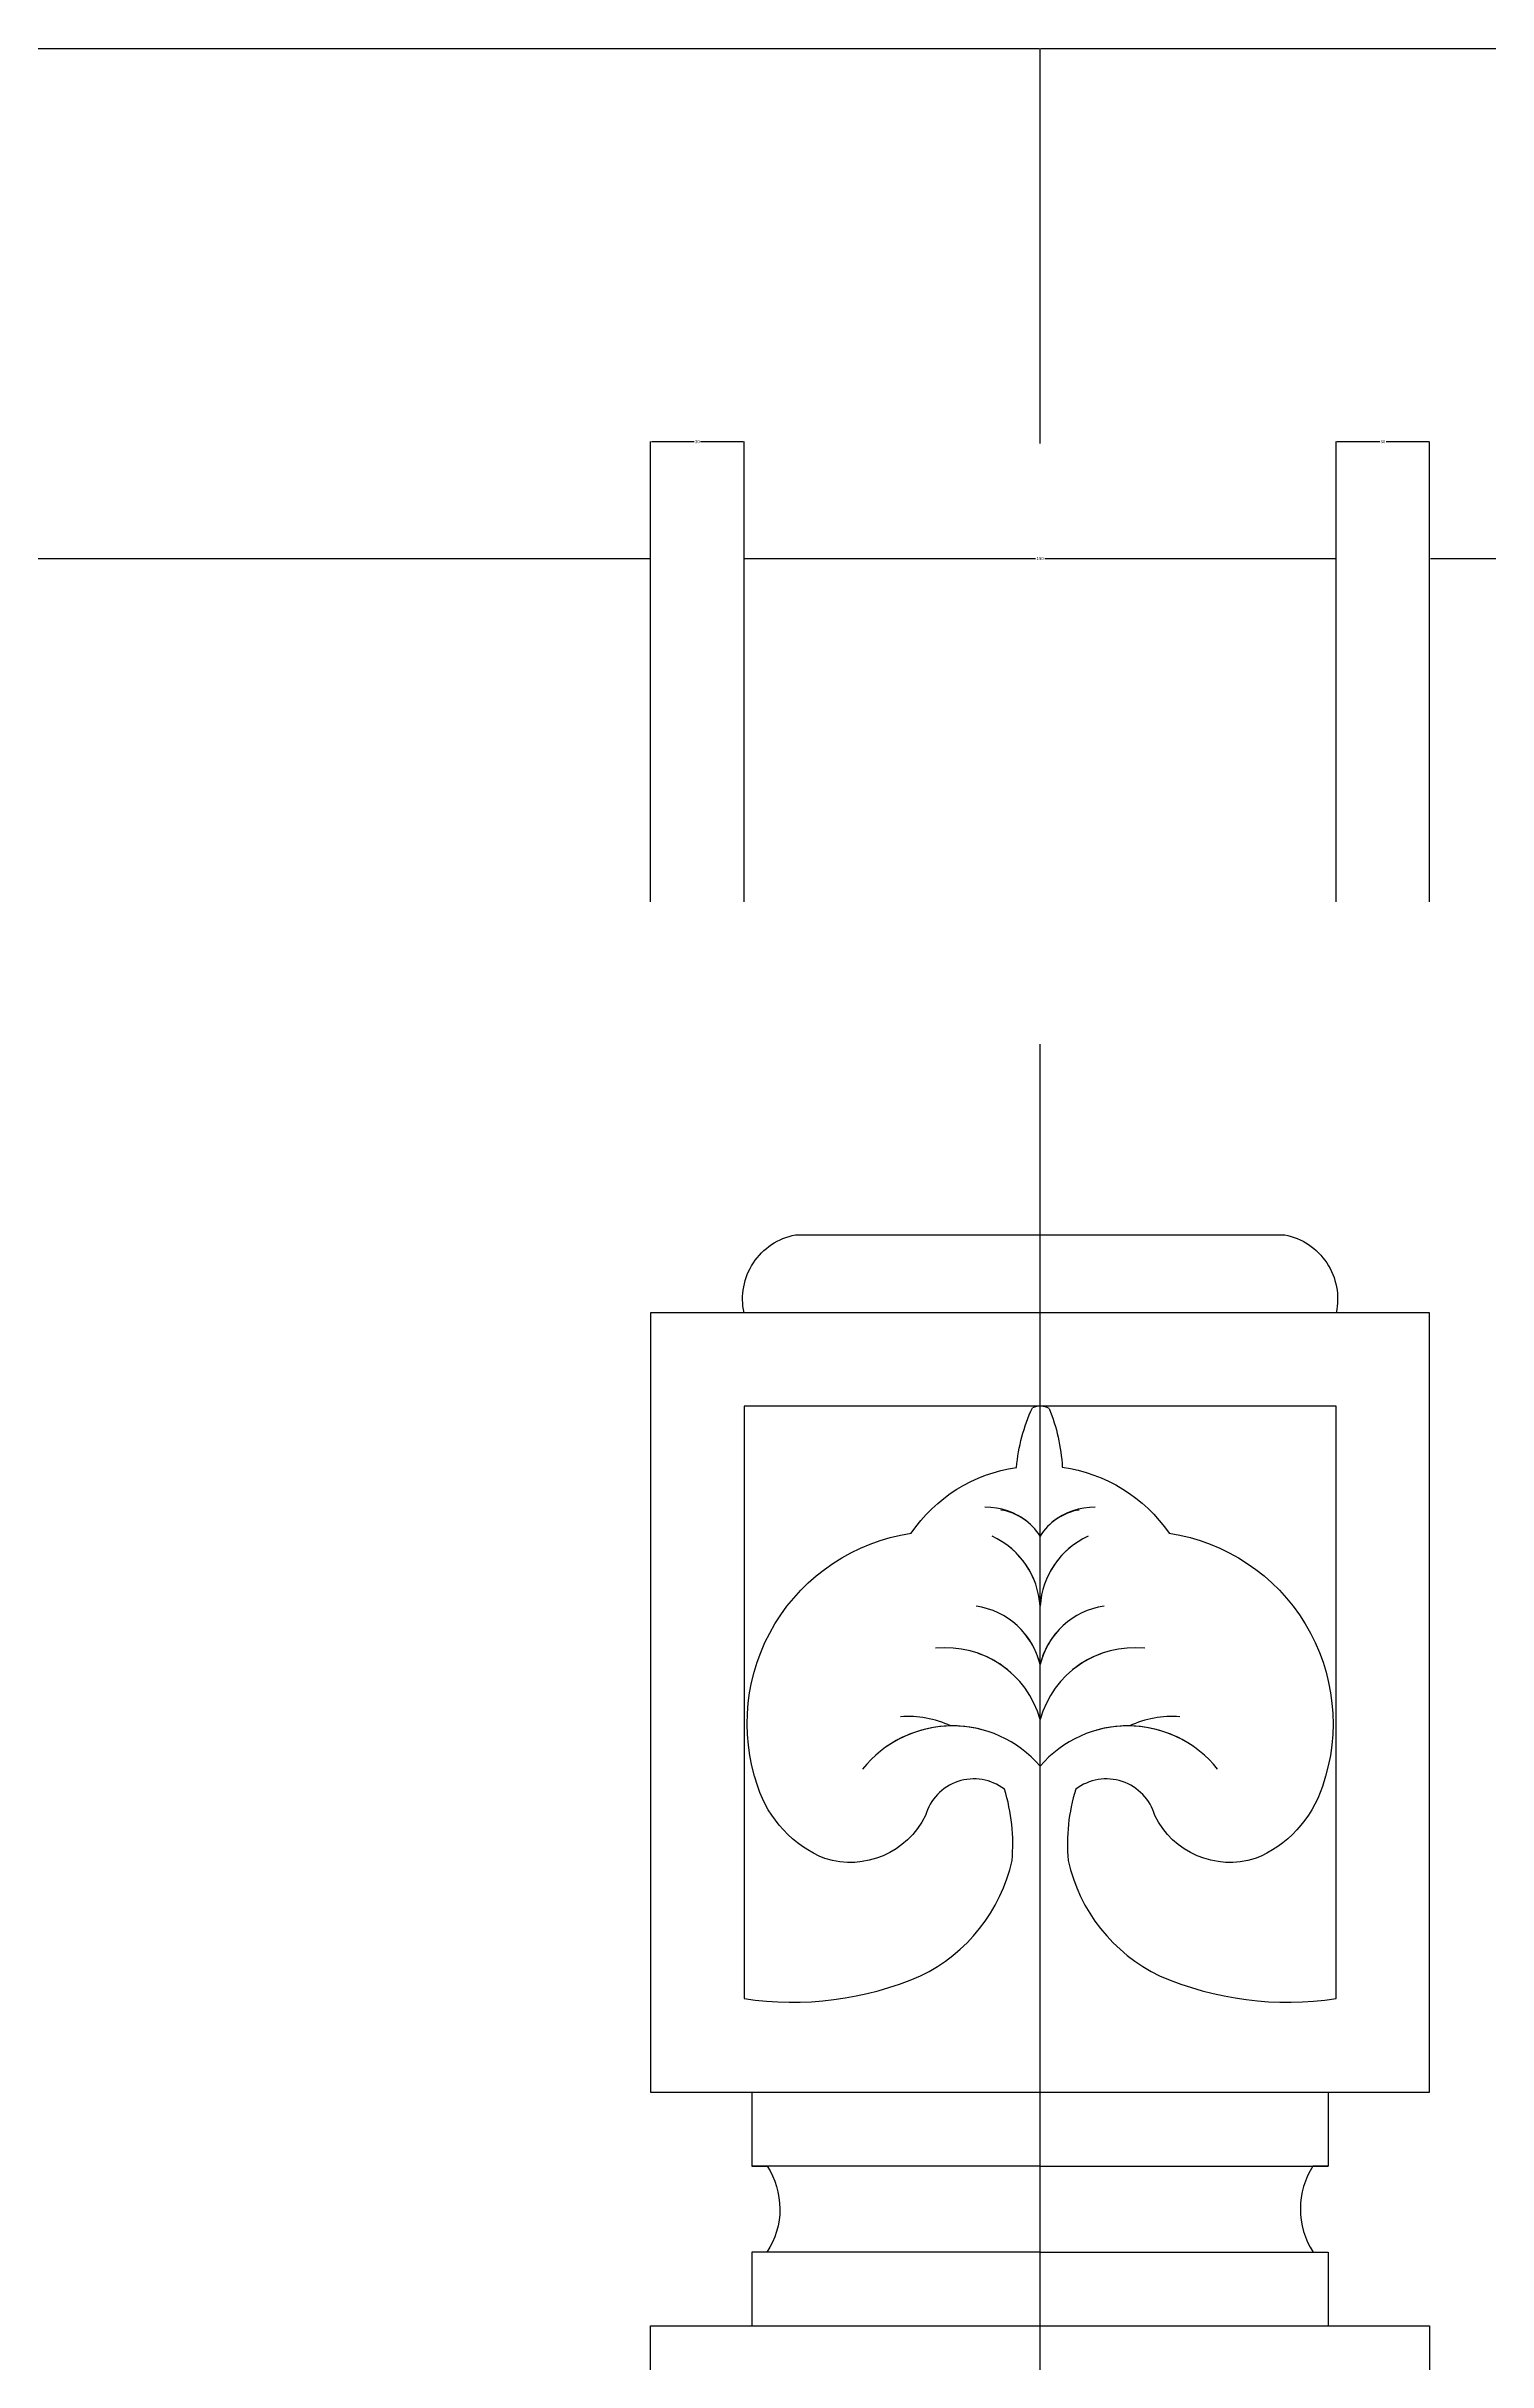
# Model space of a CAD drawing. Header units: metres. Extents: x 130 to 5274, y 4380 to 7132.
# Drawn here: x 2044 to 2507, y 6375 to 7118 of the extents above; entities that cross this region are included whole.
import ezdxf

# ---------------------------------------------------------------- set-up
doc = ezdxf.new("R2010")
doc.units = ezdxf.units.M
for name, color, linetype in [('3', 3, 'Continuous'), ('4', 4, 'Continuous'), ('7', 7, 'Continuous'), ('DIM', 3, 'Continuous')]:
    doc.layers.add(name, color=color, linetype=linetype)
doc.dimstyles.get("Standard").update_dxf_attribs({"dimtxt": 2.5, "dimasz": 2.5, "dimexe": 1.25, "dimexo": 0.625, "dimtad": 1, "dimcen": 2.5, "dimazin": 3, "dimtfac": 1, "dimtmove": 0, "dimatfit": 3})

# ---------------------------------------------------------------- blocks, each defined once
blk = doc.blocks.new('*D19')
for p, q in [((2363.37, 6990.11), (2363.37, 7116.87)), ((2363.62, 7116.87), (3382.28, 7116.87)), ((3389.28, 7116.87), (4407.94, 7116.87)), ((4408.19, 6974.93), (4408.19, 7116.87))]:
    blk.add_line(p, q)
at = {"layer": 'Defpoints'}
for p in [(2363.37, 7116.87), (2363.37, 6990.11), (4408.19, 6974.93)]:
    blk.add_point(p, dxfattribs=at)
at = {"layer": 'DIM', "insert": (3385.78, 7116.87), "char_height": 1, "attachment_point": 5}
blk.add_mtext('2044,82', dxfattribs=at)
blk = doc.blocks.new('*D20')
for p, q in [((2458.37, 6843.1), (2458.37, 6990.72)), ((2458.62, 6990.72), (2472.37, 6990.72)), ((2474.37, 6990.72), (2488.12, 6990.72)), ((2488.37, 6843.1), (2488.37, 6990.72))]:
    blk.add_line(p, q)
at = {"layer": 'Defpoints'}
for p in [(2458.37, 6990.72), (2458.37, 6843.1), (2488.37, 6843.1)]:
    blk.add_point(p, dxfattribs=at)
at = {"layer": 'DIM', "insert": (2473.37, 6990.72), "char_height": 1, "attachment_point": 5}
blk.add_mtext('30', dxfattribs=at)
blk = doc.blocks.new('*D21')
for p, q in [((2268.37, 6843.1), (2268.37, 6953.22)), ((2268.62, 6953.22), (2361.87, 6953.22)), ((2364.87, 6953.22), (2458.12, 6953.22)), ((2458.37, 6843.1), (2458.37, 6953.22))]:
    blk.add_line(p, q)
at = {"layer": 'Defpoints'}
for p in [(2268.37, 6953.22), (2268.37, 6843.1), (2458.37, 6843.1)]:
    blk.add_point(p, dxfattribs=at)
at = {"layer": 'DIM', "insert": (2363.37, 6953.22), "char_height": 1, "attachment_point": 5}
blk.add_mtext('190', dxfattribs=at)
blk = doc.blocks.new('*D22')
for p, q in [((663.37, 6990.11), (663.37, 7116.87)), ((663.62, 7116.87), (1511.37, 7116.87)), ((1515.37, 7116.87), (2363.12, 7116.87)), ((2363.37, 6990.11), (2363.37, 7116.87))]:
    blk.add_line(p, q)
at = {"layer": 'Defpoints'}
for p in [(663.37, 7116.87), (663.37, 6990.11), (2363.37, 6990.11)]:
    blk.add_point(p, dxfattribs=at)
at = {"layer": 'DIM', "insert": (1513.37, 7116.87), "char_height": 1, "attachment_point": 5}
blk.add_mtext('1700', dxfattribs=at)
blk = doc.blocks.new('*D35')
for p, q in [((1513.37, 6843.1), (1513.37, 6953.22)), ((1513.62, 6953.22), (1874.37, 6953.22)), ((1877.37, 6953.22), (2238.12, 6953.22)), ((2238.37, 6843.1), (2238.37, 6953.22))]:
    blk.add_line(p, q)
at = {"layer": 'Defpoints'}
for p in [(1513.37, 6953.22), (1513.37, 6843.1), (2238.37, 6843.1)]:
    blk.add_point(p, dxfattribs=at)
at = {"layer": 'DIM', "insert": (1875.87, 6953.22), "char_height": 1, "attachment_point": 5}
blk.add_mtext('725', dxfattribs=at)
blk = doc.blocks.new('*D36')
for p, q in [((2238.37, 6843.1), (2238.37, 6990.72)), ((2238.62, 6990.72), (2252.37, 6990.72)), ((2254.37, 6990.72), (2268.12, 6990.72)), ((2268.37, 6843.1), (2268.37, 6990.72))]:
    blk.add_line(p, q)
at = {"layer": 'Defpoints'}
for p in [(2238.37, 6990.72), (2238.37, 6843.1), (2268.37, 6843.1)]:
    blk.add_point(p, dxfattribs=at)
at = {"layer": 'DIM', "insert": (2253.37, 6990.72), "char_height": 1, "attachment_point": 5}
blk.add_mtext('30', dxfattribs=at)
blk = doc.blocks.new('*D37')
for p, q in [((2488.37, 6843.1), (2488.37, 6953.22)), ((2488.62, 6953.22), (3344.78, 6953.22)), ((3351.78, 6953.22), (4207.94, 6953.22)), ((4208.19, 6843.1), (4208.19, 6953.22))]:
    blk.add_line(p, q)
at = {"layer": 'Defpoints'}
for p in [(2488.37, 6953.22), (2488.37, 6843.1), (4208.19, 6843.1)]:
    blk.add_point(p, dxfattribs=at)
at = {"layer": 'DIM', "insert": (3348.28, 6953.22), "char_height": 1, "attachment_point": 5}
blk.add_mtext('1719,82', dxfattribs=at)

msp = doc.modelspace()

# ---------------------------------------------------------------- linework, layer by layer
at = {"layer": '3'}
for p, q in [((2363.37, 5202.01), (2363.37, 6797.43)), ((2363.37, 6437.61), (2270.88, 6437.61)), ((2363.37, 6437.61), (2455.86, 6437.61)), ((2363.37, 6410.03), (2270.88, 6410.03)), ((2363.37, 6410.03), (2455.86, 6410.03))]:
    msp.add_line(p, q, dxfattribs=at)
for centre, radius, start, end in [((2347.97, 6630.19), 18.06, 31.5, 81), ((2378.77, 6630.19), 18.06, 99, 148.5), ((2336.85, 6615.49), 26.58, 3.73, 65.2), ((2389.9, 6615.49), 26.58, 114.8, 176.27), ((2339.2, 6592.63), 24.86, 13.53, 81.54), ((2387.55, 6592.63), 24.86, 98.46, 166.47), ((2333.05, 6572.38), 31.48, 15.55, 95.97), ((2393.7, 6572.38), 31.48, 84.03, 164.45), ((2335.28, 6541.77), 37.02, 40.64, 141.24), ((2391.47, 6541.77), 37.02, 38.76, 139.36)]:
    msp.add_arc(centre, radius, start, end, dxfattribs=at)
at = {"layer": '4'}
msp.add_lwpolyline([(2488.37, 6711.32), (2238.37, 6711.32), (2238.37, 6461.32), (2488.37, 6461.32)], close=True, dxfattribs=at)
msp.add_lwpolyline([(2238.37, 5296.32), (2238.37, 6386.32), (2488.37, 6386.32), (2488.37, 5296.32)], dxfattribs=at)
at = {"layer": '7'}
msp.add_line((2363.37, 6556.13), (2363.37, 6658.21), dxfattribs=at)
msp.add_line((2363.37, 6556.13), (2363.37, 6658.21), dxfattribs=at)
for points in [[(2268.37, 6711.32, -0.42), (2284.86, 6736.32), (2363.37, 6736.32), (2441.89, 6736.32, -0.42), (2458.37, 6711.32)], [(2366.31, 6680.6, -0.08), (2370.5, 6661.78, -0.21), (2404.78, 6640.57, -0.47), (2453.97, 6559.38, -0.22), (2432.4, 6536.22, -0.37), (2400.17, 6550.03, 0.53), (2374.82, 6558.47, 0.1), (2372.39, 6535.64, 0.23), (2401.71, 6498.62, 0.14), (2458.37, 6491.32), (2458.37, 6681.32), (2363.37, 6681.32), (2268.37, 6681.32), (2268.37, 6491.32, 0.14), (2325.04, 6498.62, 0.23), (2354.36, 6535.64, 0.1), (2351.92, 6558.47, 0.53), (2326.57, 6550.03, -0.37), (2294.34, 6536.22, -0.22), (2272.77, 6559.38, -0.47), (2321.96, 6640.57, -0.21), (2355.82, 6661.72, -0.09), (2360.92, 6680.83)], [(2270.88, 6461.32), (2270.88, 6437.61), (2275.81, 6437.61, -0.14), (2279.87, 6423.9, -0.15), (2275.71, 6410.03), (2270.88, 6410.03), (2270.88, 6386.32)], [(2455.86, 6461.32), (2455.86, 6437.61), (2450.93, 6437.61, 0.14), (2446.88, 6423.9, 0.15), (2451.03, 6410.03), (2455.86, 6410.03), (2455.86, 6386.32)]]:
    msp.add_lwpolyline(points, format="xyb", dxfattribs=at)
for centre, radius, start, end in [((2363.37, 6674.98), 6.35, 62.41, 112.65), ((2345.8, 6627.24), 21.72, 51.39, 90.37), ((2380.95, 6627.24), 21.72, 89.63, 128.61), ((2336.85, 6615.49), 26.58, 23.09, 52.28), ((2389.9, 6615.49), 26.58, 127.72, 156.91), ((2339.2, 6592.63), 24.86, 13.53, 47.54), ((2387.55, 6592.63), 24.86, 132.46, 166.47), ((2333.05, 6572.38), 31.48, 48.16, 70.52), ((2393.7, 6572.38), 31.48, 109.48, 131.84), ((2320.9, 6549.16), 32.67, 65.06, 94.1), ((2405.85, 6549.16), 32.67, 85.9, 114.94), ((2335.28, 6541.77), 37.02, 74.4, 124.55), ((2391.47, 6541.77), 37.02, 55.45, 105.6)]:
    msp.add_arc(centre, radius, start, end, dxfattribs=at)

# ---------------------------------------------------------------- dimensions: what is measured, and where the dimension line sits
at = {"layer": 'DIM'}
for base, p1, p2, picture, middle in [((663.37, 7116.87), (663.37, 6990.11), (2363.37, 6990.11), '*D22', (1513.37, 7116.87)), ((2363.37, 7116.87), (2363.37, 6990.11), (4408.19, 6974.93), '*D19', (3385.78, 7116.87)), ((2238.37, 6990.72), (2238.37, 6843.1), (2268.37, 6843.1), '*D36', (2253.37, 6990.72)), ((2458.37, 6990.72), (2458.37, 6843.1), (2488.37, 6843.1), '*D20', (2473.37, 6990.72)), ((1513.37, 6953.22), (1513.37, 6843.1), (2238.37, 6843.1), '*D35', (1875.87, 6953.22)), ((2268.37, 6953.22), (2268.37, 6843.1), (2458.37, 6843.1), '*D21', (2363.37, 6953.22)), ((2488.37, 6953.22), (2488.37, 6843.1), (4208.19, 6843.1), '*D37', (3348.28, 6953.22))]:
    dim = msp.add_linear_dim(base=base, p1=p1, p2=p2, dimstyle='Standard', dxfattribs=at)
    dim.commit()
    dim.dimension.update_dxf_attribs({"geometry": picture, "text_midpoint": middle})

doc.saveas('drawing.dxf')
